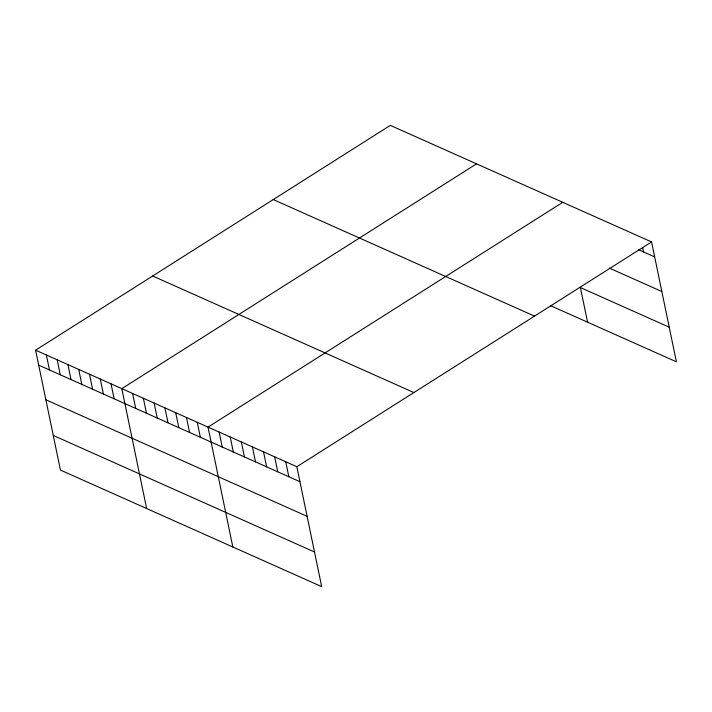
<?xml version="1.0" encoding="UTF-8"?>
<svg xmlns="http://www.w3.org/2000/svg" width="712" height="712" viewBox="0 0 712 712"><rect width="100%" height="100%" fill="white"/><g stroke="black" fill="none" stroke-linecap="round" stroke-linejoin="round"><path stroke-width="1.07" d="M35.6 350.179L296.842 466.734L321.673 586.626L60.431 470.062L35.6 350.179L390.327 125.374L651.569 241.938L676.4 361.821L550.349 305.582M476.542 163.84L121.814 388.645L146.636 508.528M562.747 202.306L208.02 427.111L232.851 546.994M296.842 466.734L651.569 241.938M638.522 249.69L654.675 256.898M609.356 268.104L661.84 291.519M669.227 327.191L580.405 287.568L587.578 322.189M273.266 199.565L534.516 316.119M152.662 275.998L413.903 392.552M38.697 365.149L299.939 481.704M45.871 399.77L307.112 516.325M53.258 435.441L314.499 551.996M642.687 247.669L643.568 251.941M285.743 461.785L288.841 476.746M274.636 456.828L277.733 471.798M263.538 451.88L266.635 466.841M252.431 446.922L255.528 461.892M241.332 441.974L244.43 456.935M230.225 437.017L233.322 451.978M219.127 432.059L222.224 447.029M197.242 422.305L200.348 437.266M186.464 417.49L189.57 432.46M175.695 412.684L178.792 427.654M164.917 407.878L168.014 422.839M154.139 403.072L157.236 418.033M143.361 398.257L146.458 413.227M132.583 393.451L135.689 408.421M111.036 383.839L114.134 398.8M100.259 379.033L103.356 393.994M89.481 374.218L92.578 389.188M78.703 369.412L81.8 384.382M67.925 364.606L71.031 379.567M57.156 359.8L60.253 374.761M46.378 354.994L49.475 369.955"/></g></svg>
